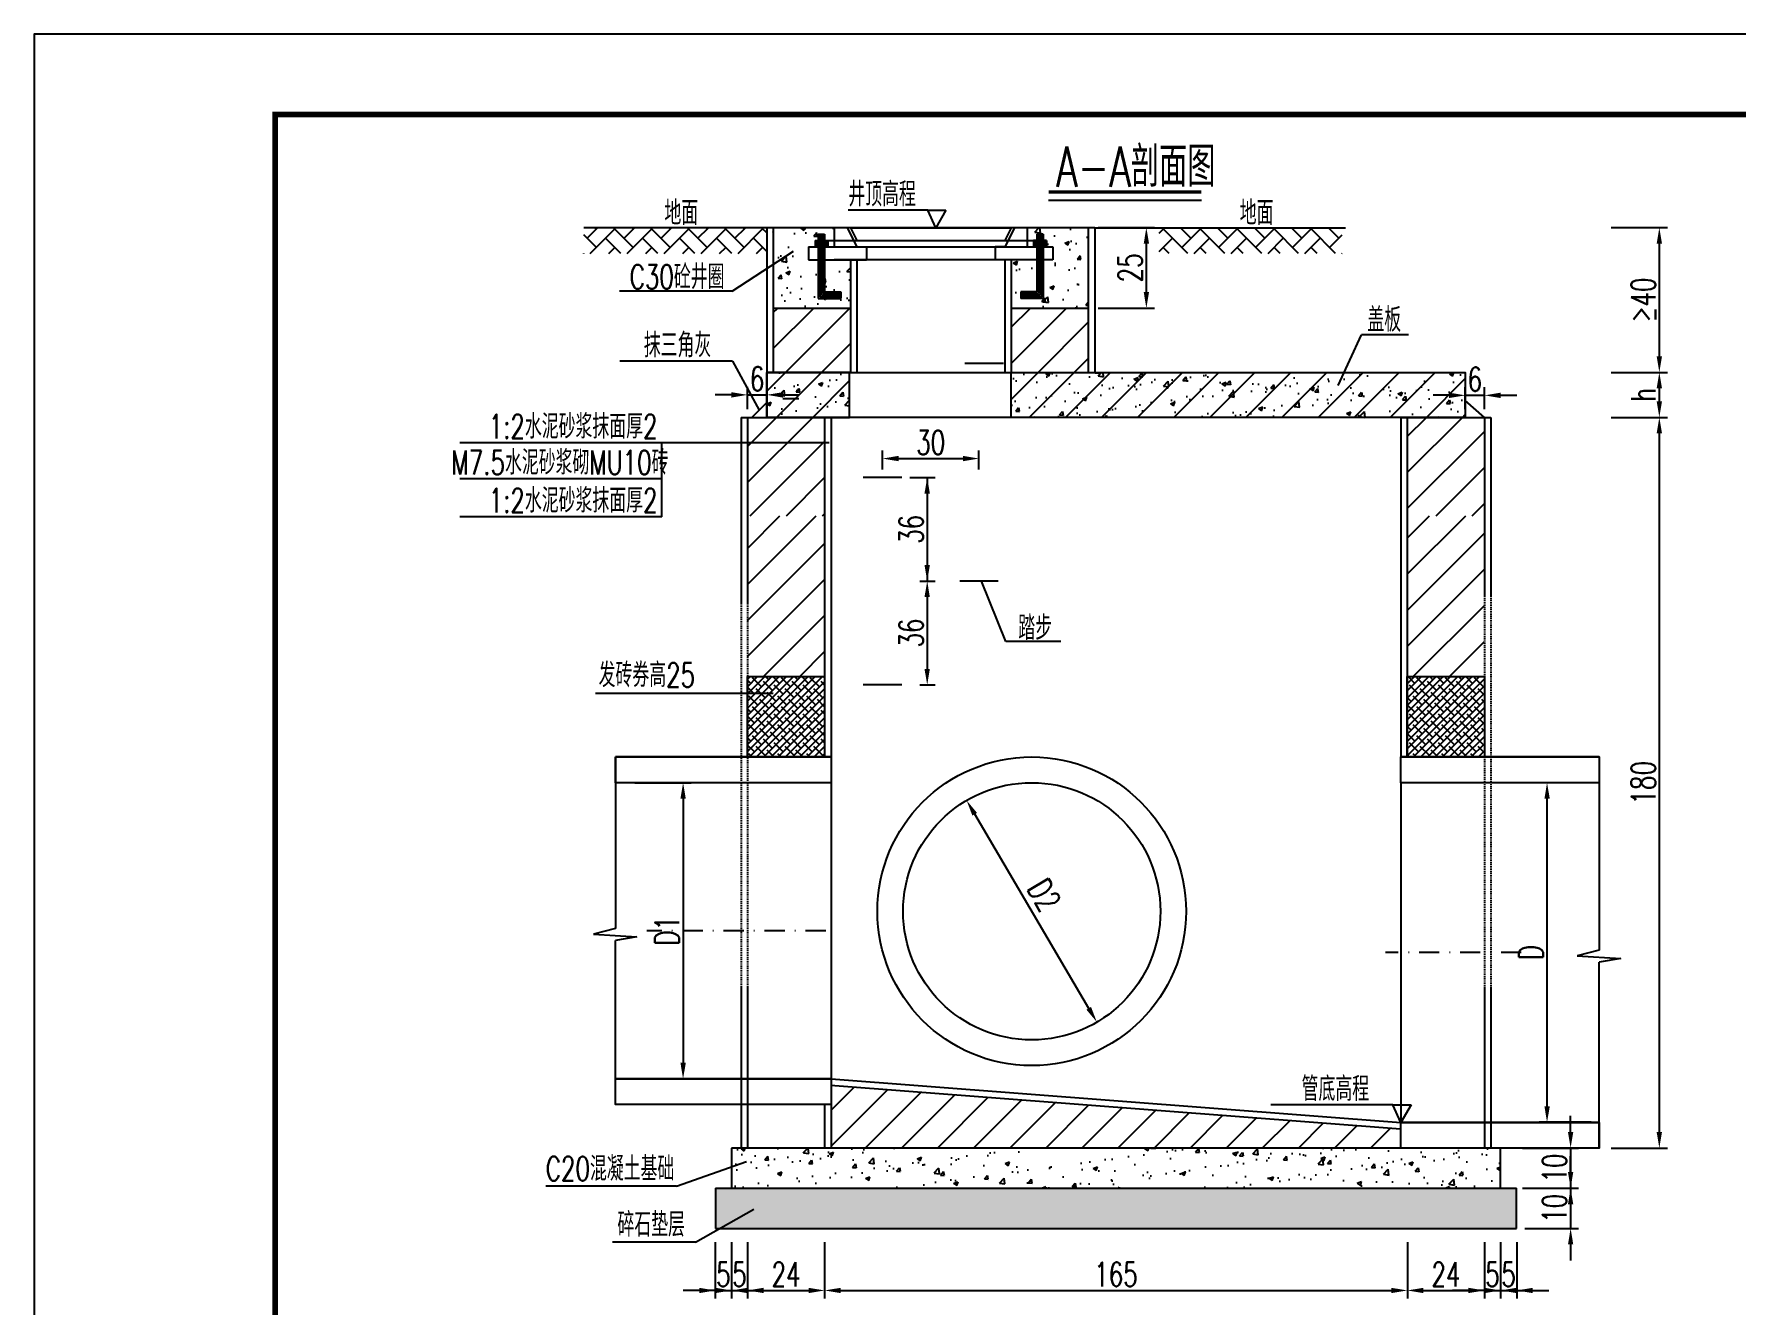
# Model space of a CAD drawing. Extents: x 5781 to 12795, y 1434 to 2653.
# Drawn here: x 5781.4 to 5993.1, y 2231 to 2389.1 of the extents above; entities that cross this region are included whole.
import ezdxf
from ezdxf.enums import TextEntityAlignment as Align

# ---------------------------------------------------------------- set-up
doc = ezdxf.new("R2010")
doc.units = 0
doc.header["$LTSCALE"] = 5
doc.header["$PDMODE"] = 32
doc.header["$PDSIZE"] = 0.3
doc.linetypes.add('DASHDOT', pattern=[1, 0.5, -0.25, 0, -0.25])
doc.linetypes.add('HIDDEN', pattern=[0.375, 0.25, -0.125])
doc.layers.get('0').update_dxf_attribs({"linetype": 'CONTINUOUS'})
doc.layers.get('Defpoints').update_dxf_attribs({"linetype": 'CONTINUOUS'})
for name, color, linetype in [('YOLLOW', 7, 'CONTINUOUS'), ('中心线', 2, 'DASHDOT'), ('图框', 7, 'CONTINUOUS'), ('填充', 8, 'CONTINUOUS'), ('尺寸标注', 4, 'CONTINUOUS'), ('文字', 7, 'CONTINUOUS'), ('文字字符', 7, 'CONTINUOUS'), ('结构', 7, 'CONTINUOUS'), ('结构1', 1, 'CONTINUOUS'), ('结构2', 7, 'CONTINUOUS'), ('钢筋', 1, 'CONTINUOUS'), ('钢筋2', 3, 'CONTINUOUS')]:
    doc.layers.add(name, color=color, linetype=linetype)
doc.styles.get("Standard").update_dxf_attribs({"font": 'simplex1.shx', "width": 0.7, "bigfont": 'hztxt.shx'})
doc.dimstyles.new('比例1：25', dxfattribs={"dimtxt": 3, "dimasz": 2, "dimexe": 1, "dimexo": 1, "dimgap": 0.5, "dimtad": 1, "dimlfac": 2.5, "dimzin": 13, "dimdsep": 46, "dimtxsty": 'Standard', "dimcen": -0.09, "dimclrd": 256, "dimclre": 256, "dimclrt": 7, "dimaunit": 1, "dimadec": 0, "dimazin": 0, "dimtfac": 0.0005, "dimtix": 1, "dimtmove": 2, "dimatfit": 3, "dimfxl": 0, "dimtolj": 1, "dimtzin": 13, "dimarcsym": 0})
pattern_1 = [(45, (4643.836, -536.3724), (-2.245064, 2.245064), [])]
pattern_2 = [(50, (4643.836, -536.3724), (5.46554, -0.4781726), [0.5715, -6.2865]), (355, (4643.836, -536.3724), (-1.057285, 5.731699), [0.4572, -5.0292]), (100.451, (4644.2916, -536.412), (4.408275, 5.253501), [0.4857, -5.3427]), (46.1842, (4643.836, -534.8484), (8.132371, -1.26127), [0.85725, -9.42975]), (96.6356, (4644.514, -534.9535), (7.122127, 7.422767), [0.72855, -8.01405]), (351.184, (4643.836, -534.848), (7.122138, 7.422754), [0.6858, -7.5438]), (21, (4644.598, -535.2294), (4.5484464, -3.0679656), [0.5715, -6.2865]), (326, (4644.598, -535.2294), (1.854061, 5.525639), [0.4572, -5.0292]), (71.4514, (4644.977, -535.485), (6.402495, 2.457686), [0.4857, -5.3427]), (37.5, (4643.8361, -536.3724), (0.0926581, 2.5366512), [0, -4.96824, 0, -5.1054, 0, -5.04825]), (7.5, (4643.8361, -536.3724), (2.0045899, 3.0054172), [0, -2.91084, 0, -4.85394, 0, -1.92405]), (327.5, (4642.1369, -536.3724), (4.0677179, -0.1718623), [0, -1.905, 0, -5.9436, 0, -7.8867]), (317.5, (4641.375, -536.3724), (4.4438754, 0.7627947), [0, -2.4765, 0, -3.94716, 0, -5.6007])]

# ---------------------------------------------------------------- blocks, each defined once
blk = doc.blocks.new('*D1753')
at = {"layer": 'Defpoints', "color": 0}
for p in [(5912.53, 2365.03), (5919.75, 2365.03), (5912.53, 2355.03)]:
    blk.add_point(p, dxfattribs=at)
at = {"layer": '尺寸标注', "lineweight": -2}
for p, q in [((5913.75, 2365.03), (5920.75, 2365.03)), ((5919.75, 2357.03), (5919.75, 2363.03)), ((5913.75, 2355.03), (5920.75, 2355.03))]:
    blk.add_line(p, q, dxfattribs=at)
at = {"layer": '尺寸标注'}
for points in [[(5919.42, 2363.03), (5920.09, 2363.03), (5919.75, 2365.03)], [(5919.42, 2357.03), (5920.09, 2357.03), (5919.75, 2355.03)]]:
    blk.add_solid(points, dxfattribs=at)
at = {"layer": '尺寸标注', "color": 7, "insert": (5917.75, 2360.03), "char_height": 3, "attachment_point": 5, "rotation": 90}
blk.add_mtext('\\A1;25', dxfattribs=at)
blk = doc.blocks.new('*D1754')
at = {"layer": 'Defpoints', "color": 0}
for p in [(5961.82, 2344.17), (5959.42, 2341.43), (5961.82, 2341.43)]:
    blk.add_point(p, dxfattribs=at)
at = {"layer": '尺寸标注', "lineweight": -2}
for p, q in [((5957.42, 2344.17), (5955.42, 2344.17)), ((5959.42, 2342.43), (5959.42, 2345.17)), ((5959.42, 2344.17), (5961.82, 2344.17)), ((5961.82, 2342.43), (5961.82, 2345.17)), ((5963.82, 2344.17), (5965.82, 2344.17))]:
    blk.add_line(p, q, dxfattribs=at)
at = {"layer": '尺寸标注'}
for points in [[(5957.42, 2344.5), (5957.42, 2343.83), (5959.42, 2344.17)], [(5963.82, 2344.5), (5963.82, 2343.83), (5961.82, 2344.17)]]:
    blk.add_solid(points, dxfattribs=at)
at = {"layer": '尺寸标注', "color": 7, "insert": (5960.62, 2346.17), "char_height": 3, "attachment_point": 5}
blk.add_mtext('\\A1;6', dxfattribs=at)
blk = doc.blocks.new('*D1771')
at = {"layer": 'Defpoints', "color": 0}
for p in [(5872.53, 2344.23), (5870.13, 2341.43), (5872.53, 2341.43)]:
    blk.add_point(p, dxfattribs=at)
at = {"layer": '尺寸标注', "lineweight": -2}
for p, q in [((5868.13, 2344.23), (5866.13, 2344.23)), ((5870.13, 2342.43), (5870.13, 2345.23)), ((5870.13, 2344.23), (5872.53, 2344.23)), ((5872.53, 2342.43), (5872.53, 2345.23)), ((5874.53, 2344.23), (5876.53, 2344.23))]:
    blk.add_line(p, q, dxfattribs=at)
at = {"layer": '尺寸标注'}
for points in [[(5868.13, 2344.56), (5868.13, 2343.89), (5870.13, 2344.23)], [(5874.53, 2344.56), (5874.53, 2343.89), (5872.53, 2344.23)]]:
    blk.add_solid(points, dxfattribs=at)
at = {"layer": '尺寸标注', "color": 7, "insert": (5871.33, 2346.23), "char_height": 3, "attachment_point": 5}
blk.add_mtext('\\A1;6', dxfattribs=at)
blk = doc.blocks.new('*D1772')
at = {"layer": 'Defpoints', "color": 0}
for p in [(5898.93, 2336.3), (5886.93, 2333.95), (5898.93, 2333.95)]:
    blk.add_point(p, dxfattribs=at)
at = {"layer": '尺寸标注', "lineweight": -2}
for p, q in [((5886.93, 2334.95), (5886.93, 2337.3)), ((5888.93, 2336.3), (5896.93, 2336.3)), ((5898.93, 2334.95), (5898.93, 2337.3))]:
    blk.add_line(p, q, dxfattribs=at)
at = {"layer": '尺寸标注'}
for points in [[(5888.93, 2336.64), (5888.93, 2335.97), (5886.93, 2336.3)], [(5896.93, 2336.64), (5896.93, 2335.97), (5898.93, 2336.3)]]:
    blk.add_solid(points, dxfattribs=at)
at = {"layer": '尺寸标注', "color": 7, "insert": (5892.93, 2338.3), "char_height": 3, "attachment_point": 5}
blk.add_mtext('\\A1;30', dxfattribs=at)
blk = doc.blocks.new('*D1773')
at = {"layer": 'Defpoints', "color": 0}
for p in [(5889.33, 2333.95), (5890.59, 2321.06), (5892.49, 2321.06)]:
    blk.add_point(p, dxfattribs=at)
at = {"layer": '尺寸标注', "lineweight": -2}
for p, q in [((5890.33, 2333.95), (5893.49, 2333.95)), ((5892.49, 2331.95), (5892.49, 2323.06)), ((5891.59, 2321.06), (5893.49, 2321.06))]:
    blk.add_line(p, q, dxfattribs=at)
at = {"layer": '尺寸标注'}
for points in [[(5892.15, 2331.95), (5892.82, 2331.95), (5892.49, 2333.95)], [(5892.15, 2323.06), (5892.82, 2323.06), (5892.49, 2321.06)]]:
    blk.add_solid(points, dxfattribs=at)
at = {"layer": '尺寸标注', "color": 7, "insert": (5890.49, 2327.5), "char_height": 3, "attachment_point": 5, "rotation": 90}
blk.add_mtext('\\A1;36', dxfattribs=at)
blk = doc.blocks.new('*D1755')
at = {"layer": 'Defpoints', "color": 0}
for p in [(5890.65, 2321.06), (5890.59, 2308.14), (5892.49, 2308.14)]:
    blk.add_point(p, dxfattribs=at)
at = {"layer": '尺寸标注', "lineweight": -2}
for p, q in [((5891.65, 2321.06), (5893.49, 2321.06)), ((5892.49, 2319.06), (5892.49, 2310.14)), ((5891.59, 2308.14), (5893.49, 2308.14))]:
    blk.add_line(p, q, dxfattribs=at)
at = {"layer": '尺寸标注'}
for points in [[(5892.15, 2319.06), (5892.82, 2319.06), (5892.49, 2321.06)], [(5892.15, 2310.14), (5892.82, 2310.14), (5892.49, 2308.14)]]:
    blk.add_solid(points, dxfattribs=at)
at = {"layer": '尺寸标注', "color": 7, "insert": (5890.49, 2314.6), "char_height": 3, "attachment_point": 5, "rotation": 90}
blk.add_mtext('\\A1;36', dxfattribs=at)
blk = doc.blocks.new('*D1774')
at = {"layer": 'Defpoints', "color": 0}
for p in [(5853.71, 2295.97), (5853.71, 2259.13), (5862.12, 2259.13)]:
    blk.add_point(p, dxfattribs=at)
at = {"layer": '尺寸标注', "lineweight": -2}
for p, q in [((5856.12, 2295.97), (5863.12, 2295.97)), ((5862.12, 2293.97), (5862.12, 2261.13)), ((5856.12, 2259.13), (5863.12, 2259.13))]:
    blk.add_line(p, q, dxfattribs=at)
at = {"layer": '尺寸标注'}
for points in [[(5861.79, 2293.97), (5862.46, 2293.97), (5862.12, 2295.97)], [(5861.79, 2261.13), (5862.46, 2261.13), (5862.12, 2259.13)]]:
    blk.add_solid(points, dxfattribs=at)
at = {"layer": '尺寸标注', "color": 7, "insert": (5860.12, 2277.55), "char_height": 3, "attachment_point": 5, "rotation": 90}
blk.add_mtext('\\A1;D1', dxfattribs=at)
blk = doc.blocks.new('*D1775')
at = {"layer": 'Defpoints', "color": 0}
for p in [(5866.13, 2245.52), (5868.13, 2245.52), (5868.13, 2232.8)]:
    blk.add_point(p, dxfattribs=at)
at = {"layer": '尺寸标注', "lineweight": -2}
for p, q in [((5866.13, 2238.8), (5866.13, 2231.8)), ((5868.13, 2238.8), (5868.13, 2231.8)), ((5864.13, 2232.8), (5862.13, 2232.8)), ((5866.13, 2232.8), (5868.13, 2232.8)), ((5870.13, 2232.8), (5872.13, 2232.8))]:
    blk.add_line(p, q, dxfattribs=at)
at = {"layer": '尺寸标注'}
for points in [[(5864.13, 2233.13), (5864.13, 2232.47), (5866.13, 2232.8)], [(5870.13, 2233.13), (5870.13, 2232.47), (5868.13, 2232.8)]]:
    blk.add_solid(points, dxfattribs=at)
at = {"layer": '尺寸标注', "color": 7, "insert": (5867.13, 2234.8), "char_height": 3, "attachment_point": 5}
blk.add_mtext('\\A1;5', dxfattribs=at)
blk = doc.blocks.new('*D1776')
at = {"layer": 'Defpoints', "color": 0}
for p in [(5868.13, 2250.52), (5870.13, 2250.52), (5870.13, 2232.8)]:
    blk.add_point(p, dxfattribs=at)
at = {"layer": '尺寸标注', "lineweight": -2}
for p, q in [((5868.13, 2238.8), (5868.13, 2231.8)), ((5870.13, 2238.8), (5870.13, 2231.8)), ((5866.13, 2232.8), (5864.13, 2232.8)), ((5868.13, 2232.8), (5870.13, 2232.8)), ((5872.13, 2232.8), (5874.13, 2232.8))]:
    blk.add_line(p, q, dxfattribs=at)
at = {"layer": '尺寸标注'}
for points in [[(5866.13, 2233.13), (5866.13, 2232.47), (5868.13, 2232.8)], [(5872.13, 2233.13), (5872.13, 2232.47), (5870.13, 2232.8)]]:
    blk.add_solid(points, dxfattribs=at)
at = {"layer": '尺寸标注', "color": 7, "insert": (5869.13, 2234.8), "char_height": 3, "attachment_point": 5}
blk.add_mtext('\\A1;5', dxfattribs=at)
blk = doc.blocks.new('*D1777')
at = {"layer": 'Defpoints', "color": 0}
for p in [(5870.13, 2250.52), (5879.73, 2250.52), (5879.73, 2232.8)]:
    blk.add_point(p, dxfattribs=at)
at = {"layer": '尺寸标注', "lineweight": -2}
for p, q in [((5870.13, 2238.8), (5870.13, 2231.8)), ((5879.73, 2238.8), (5879.73, 2231.8)), ((5872.13, 2232.8), (5877.73, 2232.8))]:
    blk.add_line(p, q, dxfattribs=at)
at = {"layer": '尺寸标注'}
for points in [[(5872.13, 2233.13), (5872.13, 2232.47), (5870.13, 2232.8)], [(5877.73, 2233.13), (5877.73, 2232.47), (5879.73, 2232.8)]]:
    blk.add_solid(points, dxfattribs=at)
at = {"layer": '尺寸标注', "color": 7, "insert": (5874.93, 2234.8), "char_height": 3, "attachment_point": 5}
blk.add_mtext('\\A1;24', dxfattribs=at)
blk = doc.blocks.new('*D1756')
at = {"layer": 'Defpoints', "color": 0}
for p in [(5879.73, 2250.52), (5952.22, 2250.52), (5952.22, 2232.8)]:
    blk.add_point(p, dxfattribs=at)
at = {"layer": '尺寸标注', "lineweight": -2}
for p, q in [((5879.73, 2238.8), (5879.73, 2231.8)), ((5952.22, 2238.8), (5952.22, 2231.8)), ((5881.73, 2232.8), (5950.22, 2232.8))]:
    blk.add_line(p, q, dxfattribs=at)
at = {"layer": '尺寸标注'}
for points in [[(5881.73, 2233.13), (5881.73, 2232.47), (5879.73, 2232.8)], [(5950.22, 2233.13), (5950.22, 2232.47), (5952.22, 2232.8)]]:
    blk.add_solid(points, dxfattribs=at)
at = {"layer": '尺寸标注', "color": 7, "insert": (5915.97, 2234.8), "char_height": 3, "attachment_point": 5}
blk.add_mtext('\\A1;165', dxfattribs=at)
blk = doc.blocks.new('*D1778')
at = {"layer": 'Defpoints', "color": 0}
for p in [(5952.22, 2250.52), (5961.82, 2250.52), (5961.82, 2232.8)]:
    blk.add_point(p, dxfattribs=at)
at = {"layer": '尺寸标注', "lineweight": -2}
for p, q in [((5952.22, 2238.8), (5952.22, 2231.8)), ((5961.82, 2238.8), (5961.82, 2231.8)), ((5954.22, 2232.8), (5959.82, 2232.8))]:
    blk.add_line(p, q, dxfattribs=at)
at = {"layer": '尺寸标注'}
for points in [[(5954.22, 2233.13), (5954.22, 2232.47), (5952.22, 2232.8)], [(5959.82, 2233.13), (5959.82, 2232.47), (5961.82, 2232.8)]]:
    blk.add_solid(points, dxfattribs=at)
at = {"layer": '尺寸标注', "color": 7, "insert": (5957.02, 2234.8), "char_height": 3, "attachment_point": 5}
blk.add_mtext('\\A1;24', dxfattribs=at)
blk = doc.blocks.new('*D1779')
at = {"layer": 'Defpoints', "color": 0}
for p in [(5961.82, 2250.52), (5963.82, 2250.52), (5963.82, 2232.8)]:
    blk.add_point(p, dxfattribs=at)
at = {"layer": '尺寸标注', "lineweight": -2}
for p, q in [((5961.82, 2238.8), (5961.82, 2231.8)), ((5963.82, 2238.8), (5963.82, 2231.8)), ((5959.82, 2232.8), (5957.82, 2232.8)), ((5961.82, 2232.8), (5963.82, 2232.8)), ((5965.82, 2232.8), (5967.82, 2232.8))]:
    blk.add_line(p, q, dxfattribs=at)
at = {"layer": '尺寸标注'}
for points in [[(5959.82, 2233.13), (5959.82, 2232.47), (5961.82, 2232.8)], [(5965.82, 2233.13), (5965.82, 2232.47), (5963.82, 2232.8)]]:
    blk.add_solid(points, dxfattribs=at)
at = {"layer": '尺寸标注', "color": 7, "insert": (5962.82, 2234.8), "char_height": 3, "attachment_point": 5}
blk.add_mtext('\\A1;5', dxfattribs=at)
blk = doc.blocks.new('*D1780')
at = {"layer": 'Defpoints', "color": 0}
for p in [(5963.82, 2245.52), (5965.82, 2245.52), (5965.82, 2232.8)]:
    blk.add_point(p, dxfattribs=at)
at = {"layer": '尺寸标注', "lineweight": -2}
for p, q in [((5963.82, 2238.8), (5963.82, 2231.8)), ((5965.82, 2238.8), (5965.82, 2231.8)), ((5961.82, 2232.8), (5959.82, 2232.8)), ((5963.82, 2232.8), (5965.82, 2232.8)), ((5967.82, 2232.8), (5969.82, 2232.8))]:
    blk.add_line(p, q, dxfattribs=at)
at = {"layer": '尺寸标注'}
for points in [[(5961.82, 2233.13), (5961.82, 2232.47), (5963.82, 2232.8)], [(5967.82, 2233.13), (5967.82, 2232.47), (5965.82, 2232.8)]]:
    blk.add_solid(points, dxfattribs=at)
at = {"layer": '尺寸标注', "color": 7, "insert": (5964.82, 2234.8), "char_height": 3, "attachment_point": 5}
blk.add_mtext('\\A1;5', dxfattribs=at)
blk = doc.blocks.new('*D1781')
at = {"layer": 'Defpoints', "color": 0}
for p in [(5963.82, 2250.52), (5963.82, 2245.52), (5972.53, 2245.52)]:
    blk.add_point(p, dxfattribs=at)
at = {"layer": '尺寸标注', "lineweight": -2}
for p, q in [((5972.53, 2252.52), (5972.53, 2254.52)), ((5966.53, 2250.52), (5973.53, 2250.52)), ((5972.53, 2250.52), (5972.53, 2245.52)), ((5966.53, 2245.52), (5973.53, 2245.52)), ((5972.53, 2243.52), (5972.53, 2241.52))]:
    blk.add_line(p, q, dxfattribs=at)
at = {"layer": '尺寸标注'}
for points in [[(5972.2, 2252.52), (5972.86, 2252.52), (5972.53, 2250.52)], [(5972.2, 2243.52), (5972.86, 2243.52), (5972.53, 2245.52)]]:
    blk.add_solid(points, dxfattribs=at)
at = {"layer": '尺寸标注', "color": 7, "insert": (5970.53, 2248.02), "char_height": 3, "attachment_point": 5, "rotation": 90}
blk.add_mtext('\\A1;10', dxfattribs=at)
blk = doc.blocks.new('*D1782')
at = {"layer": 'Defpoints', "color": 0}
for p in [(5965.82, 2245.52), (5965.82, 2240.52), (5972.53, 2240.52)]:
    blk.add_point(p, dxfattribs=at)
at = {"layer": '尺寸标注', "lineweight": -2}
for p, q in [((5972.53, 2247.52), (5972.53, 2249.52)), ((5966.82, 2245.52), (5973.53, 2245.52)), ((5972.53, 2245.52), (5972.53, 2240.52)), ((5966.82, 2240.52), (5973.53, 2240.52)), ((5972.53, 2238.52), (5972.53, 2236.52))]:
    blk.add_line(p, q, dxfattribs=at)
at = {"layer": '尺寸标注'}
for points in [[(5972.2, 2247.52), (5972.86, 2247.52), (5972.53, 2245.52)], [(5972.2, 2238.52), (5972.86, 2238.52), (5972.53, 2240.52)]]:
    blk.add_solid(points, dxfattribs=at)
at = {"layer": '尺寸标注', "color": 7, "insert": (5970.53, 2243.02), "char_height": 3, "attachment_point": 5, "rotation": 90}
blk.add_mtext('\\A1;10', dxfattribs=at)
blk = doc.blocks.new('*D1783')
at = {"layer": 'Defpoints', "color": 0}
for p in [(5962.62, 2341.43), (5983.57, 2341.43), (5961.82, 2250.52)]:
    blk.add_point(p, dxfattribs=at)
at = {"layer": '尺寸标注', "lineweight": -2}
for p, q in [((5977.57, 2341.43), (5984.57, 2341.43)), ((5983.57, 2252.52), (5983.57, 2339.43)), ((5977.57, 2250.52), (5984.57, 2250.52))]:
    blk.add_line(p, q, dxfattribs=at)
at = {"layer": '尺寸标注'}
for points in [[(5983.23, 2339.43), (5983.9, 2339.43), (5983.57, 2341.43)], [(5983.23, 2252.52), (5983.9, 2252.52), (5983.57, 2250.52)]]:
    blk.add_solid(points, dxfattribs=at)
at = {"layer": '尺寸标注', "color": 7, "insert": (5981.57, 2295.97), "char_height": 3, "attachment_point": 5, "rotation": 90}
blk.add_mtext('\\A1;180', dxfattribs=at)
blk = doc.blocks.new('*D1784')
at = {"layer": 'Defpoints', "color": 0}
for p in [(5959.42, 2347.03), (5983.57, 2347.03), (5962.62, 2341.43)]:
    blk.add_point(p, dxfattribs=at)
at = {"layer": '尺寸标注', "lineweight": -2}
for p, q in [((5977.57, 2347.03), (5984.57, 2347.03)), ((5983.57, 2343.43), (5983.57, 2345.03)), ((5977.57, 2341.43), (5984.57, 2341.43))]:
    blk.add_line(p, q, dxfattribs=at)
at = {"layer": '尺寸标注'}
for points in [[(5983.23, 2345.03), (5983.9, 2345.03), (5983.57, 2347.03)], [(5983.23, 2343.43), (5983.9, 2343.43), (5983.57, 2341.43)]]:
    blk.add_solid(points, dxfattribs=at)
at = {"layer": '尺寸标注', "color": 7, "insert": (5981.57, 2344.23), "char_height": 3, "attachment_point": 5, "rotation": 90}
blk.add_mtext('\\A1;h', dxfattribs=at)
blk = doc.blocks.new('*D1785')
at = {"layer": 'Defpoints', "color": 0}
for p in [(5913.33, 2365.03), (5983.57, 2365.03), (5959.42, 2347.03)]:
    blk.add_point(p, dxfattribs=at)
at = {"layer": '尺寸标注', "lineweight": -2}
for p, q in [((5977.57, 2365.03), (5984.57, 2365.03)), ((5983.57, 2349.03), (5983.57, 2363.03)), ((5977.57, 2347.03), (5984.57, 2347.03))]:
    blk.add_line(p, q, dxfattribs=at)
at = {"layer": '尺寸标注'}
for points in [[(5983.23, 2363.03), (5983.9, 2363.03), (5983.57, 2365.03)], [(5983.23, 2349.03), (5983.9, 2349.03), (5983.57, 2347.03)]]:
    blk.add_solid(points, dxfattribs=at)
at = {"layer": '尺寸标注', "color": 7, "insert": (5981.57, 2356.03), "char_height": 3, "attachment_point": 5, "rotation": 90}
blk.add_mtext('\\A1;≥40', dxfattribs=at)
blk = doc.blocks.new('*D1786')
at = {"layer": 'Defpoints', "color": 0}
for p in [(5897.39, 2293.77), (5913.6, 2266.18)]:
    blk.add_point(p, dxfattribs=at)
at = {"layer": '尺寸标注', "lineweight": -2}
blk.add_line((5912.58, 2267.9), (5898.4, 2292.05), dxfattribs=at)
at = {"layer": '尺寸标注'}
for points in [[(5898.69, 2292.21), (5898.11, 2291.88), (5897.39, 2293.77)], [(5912.87, 2268.07), (5912.3, 2267.73), (5913.6, 2266.18)]]:
    blk.add_solid(points, dxfattribs=at)
at = {"layer": '尺寸标注', "color": 7, "insert": (5907.04, 2282), "char_height": 3, "attachment_point": 5, "rotation": 300.4311}
blk.add_mtext('\\A1;D2', dxfattribs=at)
blk = doc.blocks.new('*D1787')
at = {"layer": 'Defpoints', "color": 0}
for p in [(5969.6, 2295.97), (5976.08, 2295.97), (5976.08, 2253.72)]:
    blk.add_point(p, dxfattribs=at)
at = {"layer": '尺寸标注', "lineweight": -2}
for p, q in [((5975.08, 2295.97), (5968.6, 2295.97)), ((5969.6, 2255.72), (5969.6, 2293.97)), ((5975.08, 2253.72), (5968.6, 2253.72))]:
    blk.add_line(p, q, dxfattribs=at)
at = {"layer": '尺寸标注'}
for points in [[(5969.27, 2293.97), (5969.94, 2293.97), (5969.6, 2295.97)], [(5969.27, 2255.72), (5969.94, 2255.72), (5969.6, 2253.72)]]:
    blk.add_solid(points, dxfattribs=at)
at = {"layer": '尺寸标注', "color": 7, "insert": (5967.6, 2274.84), "char_height": 3, "attachment_point": 5, "rotation": 90}
blk.add_mtext('\\A1;D', dxfattribs=at)
blk = doc.blocks.new('123')
at = {"layer": '图框'}
blk.add_lwpolyline([(6201.38, 2092.12), (6201.38, 2389.12), (5781.38, 2389.12), (5781.38, 2092.12)], close=True, dxfattribs=at)

msp = doc.modelspace()

# ---------------------------------------------------------------- hatches: boundary and pattern name
at = {"layer": '填充'}
h = msp.add_hatch(dxfattribs=at)
h.set_pattern_fill('AR-HBONE', color=8, scale=0.016, style=0)
h.set_pattern_definition([(45, (6144.4422, 2156.8245), (2e-16, 2.2989456), [4.8768, -1.6256]), (135, (6145.5917, 2157.974), (2e-16, 2.2989456), [4.8768, -1.6256])])
h.paths.add_polyline_path([(5872.5313, 2365.0271), (5849.7653, 2365.0271), (5849.7653, 2361.8271), (5872.5313, 2361.8271)])
h = msp.add_hatch(dxfattribs=at)
h.set_pattern_fill('AR-CONC', color=8, scale=0.03, style=0)
h.set_pattern_definition([(50, (4577.426, 2799.234), (5.46554, -0.478173), [0.5715, -6.2865]), (355, (4577.426, 2799.234), (-1.057285, 5.7317), [0.4572, -5.0292]), (100.451, (4577.8816, 2799.194), (4.408275, 5.2535), [0.4857, -5.3427]), (46.1842, (4577.426, 2800.758), (8.13237, -1.26127), [0.85725, -9.42975]), (96.6356, (4578.104, 2800.653), (7.122127, 7.422767), [0.72855, -8.01405]), (351.184, (4577.426, 2800.758), (7.12214, 7.422754), [0.6858, -7.5438]), (21, (4578.188, 2800.377), (4.548446, -3.067966), [0.5715, -6.2865]), (326, (4578.188, 2800.377), (1.85406, 5.52564), [0.4572, -5.0292]), (71.4514, (4578.567, 2800.1213), (6.402495, 2.457686), [0.4857, -5.3427]), (37.5, (4577.4262, 2799.234), (0.092658, 2.5366512), [0, -4.96824, 0, -5.1054, 0, -5.04825]), (7.5, (4577.4262, 2799.234), (2.00459, 3.005417), [0, -2.91084, 0, -4.85394, 0, -1.92405]), (327.5, (4575.727, 2799.234), (4.067718, -0.1718623), [0, -1.905, 0, -5.9436, 0, -7.8867]), (317.5, (4574.965, 2799.234), (4.443875, 0.762795), [0, -2.4765, 0, -3.94716, 0, -5.6007])])
h.paths.add_polyline_path([(5878.9313, 2361.0284), (5877.7313, 2361.0284), (5877.7313, 2362.6284), (5878.5313, 2362.6284), (5878.5313, 2363.4284), (5878.9313, 2363.4284), (5878.9313, 2364.2284), (5879.7313, 2364.2284), (5879.7313, 2363.4284), (5880.9313, 2363.4284), (5880.9313, 2364.9899), (5873.3313, 2364.9899), (5873.3313, 2355.0284), (5882.9313, 2355.0284), (5882.9313, 2361.0284), (5880.9313, 2361.0284), (5879.7313, 2361.0284), (5879.7313, 2357.0284), (5881.7313, 2357.0284), (5881.7313, 2356.2284), (5878.9313, 2356.2284)])
h.paths.add_polyline_path([(5912.5313, 2364.9899), (5904.9313, 2364.9899), (5904.9313, 2363.4284), (5906.1313, 2363.4284), (5906.1313, 2364.2284), (5906.9313, 2364.2284), (5906.9313, 2363.4284), (5907.3313, 2363.4284), (5907.3313, 2362.6284), (5908.1313, 2362.6284), (5908.1313, 2361.0284), (5906.9313, 2361.0284), (5906.9313, 2356.2284), (5904.1313, 2356.2284), (5904.1313, 2357.0284), (5906.1313, 2357.0284), (5906.1313, 2361.0284), (5902.9313, 2361.0284), (5902.9313, 2355.0284), (5912.5313, 2355.0284)])
h = msp.add_hatch(dxfattribs=at)
h.set_pattern_fill('AR-HBONE', color=8, scale=0.016, style=0)
h.set_pattern_definition([(135, (5649.4204, 2156.8245), (-2e-16, 2.2989456), [4.8768, -1.6256]), (45, (5648.271, 2157.974), (-2e-16, 2.2989456), [4.8768, -1.6256])])
h.paths.add_polyline_path([(5921.3313, 2365.0271), (5944.0973, 2365.0271), (5944.0973, 2361.8271), (5921.3313, 2361.8271)])
h = msp.add_hatch(dxfattribs=at)
h.set_pattern_fill('ANSI38', color=8, scale=0.2, style=0)
h.set_pattern_definition([(45, (4643.83615, -556.3724), (-0.4490128, 0.4490128), []), (135, (4643.83615, -556.3724), (-1.34703842, 0.4490128), [1.5875, -0.9525])])
h.paths.add_polyline_path([(5879.7313, 2309.1721), (5870.1313, 2309.1721), (5870.1313, 2299.1721), (5879.7313, 2299.1721)])
h.paths.add_polyline_path([(5961.8163, 2309.1721), (5952.2163, 2309.1721), (5952.2163, 2299.1721), (5961.8163, 2299.1721)])
at = {"layer": '尺寸标注'}
h = msp.add_hatch(dxfattribs=at)
h.set_pattern_fill('ANSI31', color=8, style=0)
h.set_pattern_definition(pattern_1)
h.paths.add_polyline_path([(5879.7313, 2338.2464), (5870.1313, 2338.2464), (5870.1313, 2330.1385), (5870.1313, 2329.1721), (5879.7313, 2329.1721), (5879.7313, 2330.1385)])
h.paths.add_polyline_path([(5879.7313, 2338.2464), (5879.7313, 2341.4277), (5870.1313, 2341.4277), (5870.1313, 2338.2464)])
h.paths.add_polyline_path([(5961.8163, 2341.4277), (5952.2163, 2341.4277), (5952.2163, 2330.1385), (5952.2163, 2329.1721), (5961.8163, 2329.1721), (5961.8163, 2330.1385)])
h.paths.add_polyline_path([(5882.9313, 2347.0277), (5882.9313, 2355.0284), (5873.3313, 2355.0284), (5873.3313, 2347.0277)])
h.paths.add_polyline_path([(5912.5313, 2347.0277), (5912.5313, 2355.0284), (5902.9313, 2355.0284), (5902.9313, 2347.0277)])
h = msp.add_hatch(dxfattribs=at)
h.set_pattern_fill('ANSI31', color=8, style=0)
h.set_pattern_definition(pattern_1)
h.paths.add_polyline_path([(5882.8403, 2347.0277), (5872.5313, 2347.0277), (5872.5313, 2341.4277), (5880.5313, 2341.4277), (5882.8403, 2341.4277)])
h.paths.add_polyline_path([(5959.4163, 2347.0277), (5902.9313, 2347.0277), (5902.9313, 2341.4277), (5959.4163, 2341.4277)])
h = msp.add_hatch(dxfattribs=at)
h.set_pattern_fill('AR-CONC', color=8, scale=0.03, style=0)
h.set_pattern_definition(pattern_2)
h.paths.add_polyline_path([(5882.8403, 2347.0277), (5872.5313, 2347.0277), (5872.5313, 2341.4277), (5880.5313, 2341.4277), (5882.8403, 2341.4277)])
h.paths.add_polyline_path([(5959.4163, 2347.0277), (5902.9313, 2347.0277), (5902.9313, 2341.4277), (5959.4163, 2341.4277)])
h = msp.add_hatch(dxfattribs=at)
h.set_pattern_fill('ANSI31', color=8, style=0)
h.set_pattern_definition([(45, (4643.836, -472.7093), (-2.245064, 2.245064), [])])
h.paths.add_polyline_path([(5879.7313, 2329.1721), (5870.1313, 2329.1721), (5870.1313, 2309.1721), (5879.7313, 2309.1721)])
h.paths.add_polyline_path([(5952.2163, 2309.1721), (5961.8163, 2309.1721), (5961.8163, 2329.1721), (5952.2163, 2329.1721)])
h = msp.add_hatch(dxfattribs=at)
h.set_pattern_fill('ANSI31', color=8, style=0)
h.set_pattern_definition([(45, (0, -890.8038), (-2.245064, 2.245064), [])])
h.paths.add_polyline_path([(5880.5313, 2258.3257), (5880.5313, 2250.5156), (5951.4163, 2250.5156), (5951.355, 2252.9172)])
h = msp.add_hatch(dxfattribs=at)
h.set_pattern_fill('AR-CONC', color=8, scale=0.03, style=0)
h.set_pattern_definition(pattern_2)
h.paths.add_polyline_path([(5963.8163, 2245.5156), (5963.8163, 2250.5156), (5868.1313, 2250.5156), (5868.1313, 2245.5156)])
h = msp.add_hatch(dxfattribs=at)
h.set_pattern_fill('AR-SAND', color=8, scale=0.03, style=0)
h.set_pattern_definition([(37.5, (4643.8361, -536.3724), (-0.04800094, 1.4682397), [0, -1.15824, 0, -1.2954, 0, -1.23825]), (7.5, (4643.8361, -536.3724), (1.3485698, 2.1504753), [0, -0.62484, 0, -1.04394, 0, -0.40005]), (327.5, (4642.8989, -536.3724), (2.3729771, 0.00431155), [0, -0.381, 0, -1.3716, 0, -1.7907]), (317.5, (4642.8989, -536.3724), (2.2906694, 0.668788), [0, -0.1905, 0, -0.89916, 0, -1.0287])])
h.paths.add_polyline_path([(5965.8163, 2240.5156), (5965.8163, 2245.5156), (5866.1313, 2245.5156), (5866.1313, 2240.5156)])

# ---------------------------------------------------------------- linework, layer by layer
for p, q in [((5907.5976, 2368.461), (5926.599, 2368.461)), ((5872.5313, 2365.0271), (5849.7653, 2365.0271)), ((5913.3313, 2365.0284), (5944.5284, 2365.0284))]:
    msp.add_line(p, q)
at = {"const_width": 0.4}
msp.add_lwpolyline([(5907.5976, 2369.461), (5926.599, 2369.461)], dxfattribs=at)
at = {"layer": 'YOLLOW', "color": 2}
for p, q in [((5880.2736, 2338.2464), (5834.3271, 2338.2464)), ((5859.4606, 2329.0424), (5859.4606, 2338.2464)), ((5859.4606, 2333.7642), (5834.327, 2333.7646)), ((5859.4606, 2329.0424), (5834.327, 2329.0428))]:
    msp.add_line(p, q, dxfattribs=at)
at = {"layer": 'YOLLOW'}
msp.add_line((5873.3405, 2307.0716), (5851.2244, 2307.0716), dxfattribs=at)
at = {"layer": '中心线'}
for p, q in [((5879.8572, 2277.55), (5857.5891, 2277.55)), ((5966.397, 2274.8435), (5949.5175, 2274.8435))]:
    msp.add_line(p, q, dxfattribs=at)
at = {"layer": '图框', "const_width": 0.7}
msp.add_lwpolyline([(6191.3768, 2379.1207), (5811.3768, 2379.1207), (5811.3768, 2102.1207), (6191.3768, 2102.1207), (6191.3768, 2379.1207)], dxfattribs=at)
at = {"layer": '尺寸标注'}
for p, q in [((5892.5477, 2367.1884), (5882.6598, 2367.1884)), ((5892.5473, 2367.1878), (5894.8162, 2367.1878)), ((5893.5485, 2365.0277), (5892.5473, 2367.1878)), ((5894.8162, 2367.1878), (5893.5485, 2365.0277)), ((5868.2078, 2357.1239), (5875.8701, 2362.1109)), ((5868.2078, 2357.1239), (5854.2004, 2357.1239)), ((5943.6213, 2345.3899), (5946.5269, 2351.7062)), ((5952.3813, 2351.7062), (5946.5269, 2351.7062)), ((5868.2605, 2348.4217), (5854.2531, 2348.4217)), ((5868.2605, 2348.4217), (5871.5876, 2342.3297)), ((5874.5313, 2343.7796), (5876.5313, 2343.7796)), ((5870.6856, 2341.4277), (5872.5313, 2343.2734)), ((5961.8163, 2341.4277), (5959.4163, 2343.5277)), ((5892.5149, 2321.056), (5892.5149, 2333.9497)), ((5902.2544, 2313.5568), (5899.2308, 2321.056)), ((5909.1106, 2313.5568), (5902.2544, 2313.5568)), ((5861.5977, 2295.9721), (5858.9767, 2295.9721)), ((5862.1243, 2259.128), (5859.5034, 2259.128)), ((5950.4147, 2255.8749), (5935.2332, 2255.8749)), ((5951.4159, 2253.7148), (5950.4147, 2255.8749)), ((5950.4147, 2255.8749), (5952.6836, 2255.8749)), ((5952.6836, 2255.8749), (5951.4159, 2253.7148)), ((5861.3105, 2245.7676), (5870.0249, 2248.8644)), ((5861.3105, 2245.7676), (5845.0494, 2245.7676)), ((5863.647, 2238.8145), (5870.9307, 2242.9143)), ((5863.647, 2238.8145), (5853.3388, 2238.8145))]:
    msp.add_line(p, q, dxfattribs=at)
at = {"layer": '尺寸标注', "color": 1}
msp.add_line((5866.1313, 2245.5156), (5965.8163, 2245.5156), dxfattribs=at)
at = {"layer": '结构'}
for p, q in [((5880.9313, 2362.6284), (5904.9313, 2362.6284)), ((5904.9313, 2361.0284), (5880.9313, 2361.0284)), ((5853.7115, 2299.1721), (5853.7115, 2277.8148)), ((5976.0831, 2299.1815), (5976.0831, 2275.118)), ((5853.7115, 2277.8148), (5850.993, 2277.1223)), ((5850.993, 2277.1223), (5856.3854, 2276.8101)), ((5856.3854, 2276.8101), (5853.7115, 2276.3484)), ((5853.7115, 2255.928), (5853.7115, 2276.3484)), ((5976.0831, 2275.118), (5973.3645, 2274.4255)), ((5973.3645, 2274.4255), (5978.757, 2274.1133)), ((5978.757, 2274.1133), (5976.0831, 2273.6516)), ((5976.0831, 2250.5156), (5976.0831, 2273.6627))]:
    msp.add_line(p, q, dxfattribs=at)
for radius in [19.2, 16]:
    msp.add_circle((5905.4934, 2279.9741), radius, dxfattribs=at)
at = {"layer": '结构1', "linetype": 'HIDDEN', "ltscale": 0.1}
for p, q in [((5870.1313, 2318.3721), (5870.1313, 2270.5156)), ((5961.8163, 2319.1721), (5961.8163, 2270.5156))]:
    msp.add_line(p, q, dxfattribs=at)
at = {"layer": '结构1'}
for p, q in [((5963.8163, 2250.5156), (5868.1313, 2250.5156)), ((5868.1313, 2250.5156), (5868.1313, 2245.5156)), ((5963.8163, 2245.5156), (5963.8163, 2250.5156)), ((5866.1313, 2245.5156), (5866.1313, 2240.5156)), ((5965.8163, 2240.5156), (5965.8163, 2245.5156)), ((5866.1313, 2240.5156), (5965.8163, 2240.5156))]:
    msp.add_line(p, q, dxfattribs=at)
for points in [[(5872.5313, 2341.4277), (5882.8403, 2341.4277), (5882.8403, 2347.0277), (5872.5313, 2347.0277)], [(5902.9313, 2347.0277), (5959.4163, 2347.0277), (5959.4163, 2341.4277), (5902.9313, 2341.4277)], [(5870.1313, 2309.1721), (5879.7313, 2309.1721), (5879.7313, 2299.1721), (5870.1313, 2299.1721)], [(5952.2163, 2309.1721), (5961.8163, 2309.1721), (5961.8163, 2299.1721), (5952.2163, 2299.1721)], [(5853.7115, 2299.1721), (5880.5313, 2299.1721), (5880.5313, 2295.9721), (5853.7115, 2295.9721)], [(5951.4163, 2299.1721), (5976.0831, 2299.1721), (5976.0831, 2295.9721), (5951.4163, 2295.9721)], [(5853.7115, 2259.128), (5880.5313, 2259.128), (5880.5313, 2255.928), (5853.7115, 2255.928)], [(5951.4163, 2253.7156), (5976.0831, 2253.7156), (5976.0831, 2250.5156), (5951.4163, 2250.5156)]]:
    msp.add_lwpolyline(points, close=True, dxfattribs=at)
at = {"layer": '结构2'}
for p, q in [((5880.5313, 2299.1721), (5853.7115, 2299.1721)), ((5976.0831, 2299.1721), (5951.4163, 2299.1721)), ((5880.5313, 2295.9721), (5853.7115, 2295.9721)), ((5880.5313, 2295.9721), (5880.5313, 2259.128)), ((5951.4163, 2295.9728), (5951.4163, 2253.7156)), ((5976.0831, 2295.9721), (5951.4163, 2295.9721)), ((5880.5313, 2259.128), (5853.7115, 2259.128)), ((5976.0831, 2253.7156), (5951.4163, 2253.7156)), ((5976.0831, 2250.5156), (5951.4163, 2250.5156))]:
    msp.add_line(p, q, dxfattribs=at)
at = {"layer": '结构2', "linetype": 'Continuous'}
msp.add_lwpolyline([(5872.5313, 2347.0277), (5959.4163, 2347.0277), (5959.4163, 2341.4277), (5872.5313, 2341.4277)], close=True, dxfattribs=at)
at = {"layer": '钢筋', "linetype": 'Continuous'}
for p, q in [((5873.3313, 2365.0284), (5873.3313, 2355.0284)), ((5882.9316, 2365.0277), (5902.9313, 2365.0284)), ((5912.5313, 2365.0284), (5912.5313, 2355.0284)), ((5882.9313, 2361.0284), (5882.9313, 2355.0284)), ((5902.9313, 2361.0284), (5902.9313, 2355.0284)), ((5873.3313, 2355.0284), (5873.3313, 2347.0277)), ((5882.9313, 2355.0284), (5882.9313, 2347.0277)), ((5902.9313, 2355.0284), (5902.9313, 2347.0277)), ((5912.5313, 2355.0284), (5912.5313, 2347.0277)), ((5869.3313, 2341.4277), (5880.5313, 2341.4277)), ((5870.1313, 2341.4277), (5870.1313, 2330.1385)), ((5879.7313, 2341.4277), (5879.7313, 2330.1385)), ((5951.4163, 2341.4277), (5962.6163, 2341.4277)), ((5952.2163, 2341.4277), (5952.2163, 2330.1385)), ((5961.8163, 2341.4277), (5961.8163, 2330.1385)), ((5870.1313, 2330.1385), (5870.1313, 2318.3721)), ((5879.7313, 2330.1385), (5879.7313, 2299.1721)), ((5952.2163, 2330.1385), (5952.2163, 2299.1721)), ((5961.8163, 2330.1385), (5961.8163, 2319.1721)), ((5870.1313, 2270.5156), (5870.1313, 2250.5156)), ((5961.8163, 2270.5156), (5961.8163, 2250.5156)), ((5880.4704, 2258.3303), (5951.355, 2252.9172)), ((5879.7313, 2255.928), (5879.7313, 2250.5156))]:
    msp.add_line(p, q, dxfattribs=at)
at = {"layer": '钢筋'}
for p, q in [((5880.9313, 2365.0284), (5880.9313, 2362.6284)), ((5882.5329, 2365.0284), (5883.7329, 2362.6284)), ((5882.9313, 2365.0284), (5883.7313, 2363.4284)), ((5903.3297, 2365.0284), (5902.1297, 2362.6284)), ((5902.9313, 2365.0284), (5902.1313, 2363.4284)), ((5904.9313, 2365.0284), (5904.9313, 2362.6284)), ((5879.7313, 2363.4284), (5906.1313, 2363.4284)), ((5877.7313, 2362.6284), (5880.9313, 2362.6284)), ((5877.7313, 2362.6284), (5877.7313, 2361.0284)), ((5877.7313, 2361.0284), (5884.9313, 2361.0284)), ((5883.7329, 2362.6284), (5884.9313, 2362.6284)), ((5884.9313, 2362.6284), (5884.9313, 2361.0284)), ((5902.1297, 2362.6284), (5900.9313, 2362.6284)), ((5900.9313, 2362.6284), (5900.9313, 2361.0284)), ((5908.1313, 2361.0284), (5900.9313, 2361.0284)), ((5904.9313, 2362.6284), (5908.1313, 2362.6284)), ((5908.1313, 2362.6284), (5908.1313, 2361.0284)), ((5873.3313, 2355.0284), (5882.9313, 2355.0284)), ((5902.9313, 2355.0284), (5912.5313, 2355.0284))]:
    msp.add_line(p, q, dxfattribs=at)
at = {"layer": '钢筋', "color": 3, "linetype": 'HIDDEN', "ltscale": 0.1}
for p, q in [((5869.3313, 2318.3721), (5869.3313, 2270.5156)), ((5962.6163, 2319.1721), (5962.6163, 2270.5156))]:
    msp.add_line(p, q, dxfattribs=at)
at = {"layer": '钢筋2'}
for p, q in [((5913.3313, 2365.0284), (5872.5313, 2365.0284)), ((5901.9866, 2348.1323), (5897.1866, 2348.1323)), ((5889.3313, 2333.9497), (5884.5313, 2333.9497)), ((5901.3313, 2321.056), (5896.5313, 2321.056)), ((5901.3313, 2321.056), (5896.5313, 2321.056)), ((5889.3313, 2308.1367), (5884.5313, 2308.1367)), ((5889.3313, 2308.1367), (5884.5313, 2308.1367))]:
    msp.add_line(p, q, dxfattribs=at)
at = {"layer": '钢筋2', "linetype": 'Continuous'}
for p, q in [((5872.5313, 2365.0284), (5872.5313, 2355.0284)), ((5913.3313, 2365.0284), (5913.3313, 2355.0284)), ((5883.7313, 2361.0284), (5883.7313, 2355.0284)), ((5902.1313, 2361.0284), (5902.1313, 2355.0284)), ((5872.5313, 2355.0284), (5872.5313, 2347.0277)), ((5883.7313, 2355.0284), (5883.7313, 2347.0277)), ((5902.1313, 2355.0284), (5902.1313, 2347.0277)), ((5913.3313, 2355.0284), (5913.3313, 2347.0277)), ((5869.3313, 2341.4277), (5869.3313, 2330.1385)), ((5880.5313, 2341.4277), (5880.5313, 2330.1385)), ((5951.4163, 2341.4277), (5951.4163, 2330.1385)), ((5962.6163, 2341.4277), (5962.6163, 2330.1385)), ((5869.3313, 2330.1385), (5869.3313, 2318.3721)), ((5880.5313, 2330.1385), (5880.5313, 2299.1721)), ((5951.4163, 2330.1385), (5951.4163, 2299.1721)), ((5962.6163, 2330.1385), (5962.6163, 2319.1721)), ((5869.3313, 2270.5156), (5869.3313, 2250.5156)), ((5962.6163, 2270.5156), (5962.6163, 2250.5156)), ((5880.5313, 2259.128), (5951.4159, 2253.7148)), ((5880.5313, 2255.928), (5880.5313, 2250.5156))]:
    msp.add_line(p, q, dxfattribs=at)
at = {"layer": '钢筋2', "color": 7, "linetype": 'Continuous'}
for p, q in [((5878.5313, 2363.4284), (5878.5313, 2362.6284)), ((5878.5313, 2363.4284), (5880.1313, 2363.4284)), ((5878.5313, 2363.2284), (5880.1313, 2363.2284)), ((5878.5313, 2363.0284), (5880.1313, 2363.0284)), ((5878.5313, 2362.8284), (5880.1313, 2362.8284)), ((5878.9313, 2364.2284), (5879.7313, 2364.2284)), ((5878.9313, 2364.2284), (5878.9313, 2356.2284)), ((5879.1313, 2364.2284), (5879.1313, 2356.4284)), ((5879.3313, 2364.2284), (5879.3313, 2356.6284)), ((5879.5313, 2364.2284), (5879.5313, 2356.8284)), ((5879.7313, 2364.2284), (5879.7313, 2357.0284)), ((5880.1313, 2363.4284), (5880.1313, 2362.6284)), ((5905.7313, 2363.4284), (5905.7313, 2362.6284)), ((5907.3313, 2363.4284), (5905.7313, 2363.4284)), ((5907.3313, 2363.2284), (5905.7313, 2363.2284)), ((5907.3313, 2363.0284), (5905.7313, 2363.0284)), ((5907.3313, 2362.8284), (5905.7313, 2362.8284)), ((5906.9313, 2364.2284), (5906.1313, 2364.2284)), ((5906.1313, 2364.2284), (5906.1313, 2357.0284)), ((5906.3313, 2364.2284), (5906.3313, 2356.8284)), ((5906.5313, 2364.2284), (5906.5313, 2356.6284)), ((5906.7313, 2364.2284), (5906.7313, 2356.4284)), ((5906.9313, 2364.2284), (5906.9313, 2356.2284)), ((5907.3313, 2363.4284), (5907.3313, 2362.6284)), ((5879.3313, 2356.6284), (5881.7313, 2356.6284)), ((5879.5313, 2356.8284), (5881.7313, 2356.8284)), ((5879.7313, 2357.0284), (5881.7313, 2357.0284)), ((5881.7313, 2357.0284), (5881.7313, 2356.2284)), ((5904.1313, 2357.0284), (5904.1313, 2356.2284)), ((5906.1313, 2357.0284), (5904.1313, 2357.0284)), ((5906.3313, 2356.8284), (5904.1313, 2356.8284)), ((5906.5313, 2356.6284), (5904.1313, 2356.6284)), ((5878.9313, 2356.2284), (5881.7313, 2356.2284)), ((5879.1313, 2356.4284), (5881.7313, 2356.4284)), ((5906.7313, 2356.4284), (5904.1313, 2356.4284)), ((5906.9313, 2356.2284), (5904.1313, 2356.2284))]:
    msp.add_line(p, q, dxfattribs=at)

# ---------------------------------------------------------------- block references
at = {"layer": '尺寸标注'}
msp.add_blockref('123', (0, 0), dxfattribs=at)

# ---------------------------------------------------------------- texts
at = {"layer": '文字', "color": 7, "width": 0.7}
msp.add_text('A-A剖面图', height=5, dxfattribs=at).set_placement((5908.5276, 2370.1188))
at = {"layer": '文字字符', "color": 7, "width": 0.7}
for s, p in [('井顶高程', (5882.6738, 2367.6884)), ('管底高程', (5939.0649, 2256.3749))]:
    msp.add_text(s, height=3, dxfattribs=at).set_placement(p)
for s, p in [('地面', (5861.8967, 2367.0356)), ('地面', (5933.4626, 2367.0356)), ('C30砼井圈', (5861.3776, 2359.0457)), ('盖板', (5949.3469, 2353.7327)), ('抹三角灰', (5861.4303, 2350.5472)), ('1:2水泥砂浆抹面厚2', (5848.4382, 2340.4514)), ('M7.5水泥砂浆砌MU10砖', (5846.802, 2335.9692)), ('1:2水泥砂浆抹面厚2', (5848.4382, 2331.2474)), ('踏步', (5905.9224, 2315.389)), ('发砖券高25', (5857.6096, 2309.5232)), ('C20混凝土基础', (5853.0339, 2248.0975)), ('碎石垫层', (5858.153, 2241.1443))]:
    msp.add_text(s, height=3, dxfattribs=at).set_placement(p, align=Align.MIDDLE)

# ---------------------------------------------------------------- dimensions: what is measured, and where the dimension line sits
at = {"layer": '尺寸标注'}
dim = msp.add_linear_dim(base=(5919.754, 2365.0284), p1=(5912.5313, 2355.0284), p2=(5912.5313, 2365.0284), angle=90, dimstyle='比例1：25', dxfattribs=at)
dim.commit()
dim.dimension.update_dxf_attribs({"geometry": '*D1753', "text_midpoint": (5917.754, 2360.0284)})
for base, p1, p2, text, picture, middle in [((5983.5678, 2365.0284), (5959.4163, 2347.0277), (5913.3313, 2365.0284), '≥40', '*D1785', (5981.5678, 2356.0281)), ((5983.5678, 2347.0277), (5962.6163, 2341.4277), (5959.4163, 2347.0277), 'h', '*D1784', (5981.5678, 2344.2277)), ((5983.5678, 2341.4277), (5961.8163, 2250.5156), (5962.6163, 2341.4277), '180', '*D1783', (5981.5678, 2295.9717)), ((5892.4853, 2321.056), (5889.3313, 2333.9497), (5890.5882, 2321.056), '36', '*D1773', (5890.4853, 2327.5028)), ((5892.4853, 2308.1367), (5890.646, 2321.056), (5890.5882, 2308.1367), '36', '*D1755', (5890.4853, 2314.5963)), ((5862.1243, 2259.128), (5853.7115, 2295.9721), (5853.7115, 2259.128), 'D1', '*D1774', (5860.1243, 2277.55)), ((5969.6021, 2295.9721), (5976.0831, 2253.7156), (5976.0831, 2295.9721), 'D', '*D1787', (5967.6021, 2274.8438)), ((5972.5314, 2245.5156), (5963.8163, 2250.5156), (5963.8163, 2245.5156), '10', '*D1781', (5970.5314, 2248.0156)), ((5972.5314, 2240.5156), (5965.8163, 2245.5156), (5965.8163, 2240.5156), '10', '*D1782', (5970.5314, 2243.0156))]:
    dim = msp.add_linear_dim(base=base, p1=p1, p2=p2, angle=90, text=text, dimstyle='比例1：25', dxfattribs=at)
    dim.commit()
    dim.dimension.update_dxf_attribs({"geometry": picture, "text_midpoint": middle})
for base, p1, p2, text, picture, middle in [((5872.5313, 2344.2277), (5870.1313, 2341.4277), (5872.5313, 2341.4277), '6', '*D1771', (5871.3313, 2346.2277)), ((5961.8163, 2344.1653), (5959.4163, 2341.4277), (5961.8163, 2341.4277), '6', '*D1754', (5960.6163, 2346.1653)), ((5952.2163, 2232.7986), (5879.7313, 2250.5156), (5952.2163, 2250.5156), '165', '*D1756', (5915.9738, 2234.7986))]:
    dim = msp.add_linear_dim(base=base, p1=p1, p2=p2, text=text, dimstyle='比例1：25', dxfattribs=at)
    dim.commit()
    dim.dimension.update_dxf_attribs({"geometry": picture, "text_midpoint": middle})
for base, p1, p2, picture, middle in [((5898.9313, 2336.3039), (5886.9313, 2333.9497), (5898.9313, 2333.9497), '*D1772', (5892.9313, 2338.3039)), ((5870.1313, 2232.7986), (5868.1313, 2250.5156), (5870.1313, 2250.5156), '*D1776', (5869.1313, 2234.7986)), ((5879.7313, 2232.7986), (5870.1313, 2250.5156), (5879.7313, 2250.5156), '*D1777', (5874.9313, 2234.7986)), ((5961.8163, 2232.7986), (5952.2163, 2250.5156), (5961.8163, 2250.5156), '*D1778', (5957.0163, 2234.7986)), ((5963.8163, 2232.7986), (5961.8163, 2250.5156), (5963.8163, 2250.5156), '*D1779', (5962.8163, 2234.7986)), ((5868.1313, 2232.7986), (5866.1313, 2245.5156), (5868.1313, 2245.5156), '*D1775', (5867.1313, 2234.7986)), ((5965.8163, 2232.7986), (5963.8163, 2245.5156), (5965.8163, 2245.5156), '*D1780', (5964.8163, 2234.7986))]:
    dim = msp.add_linear_dim(base=base, p1=p1, p2=p2, dimstyle='比例1：25', dxfattribs=at)
    dim.commit()
    dim.dimension.update_dxf_attribs({"geometry": picture, "text_midpoint": middle})
dim = msp.add_diameter_dim_2p(p1=(5913.5974, 2266.1782), p2=(5897.3894, 2293.7699), text='D2', dimstyle='比例1：25', dxfattribs=at)
dim.commit()
dim.dimension.update_dxf_attribs({"geometry": '*D1786', "text_midpoint": (5907.0414, 2282.0019), "dimtype": 163})

doc.saveas('drawing.dxf')
